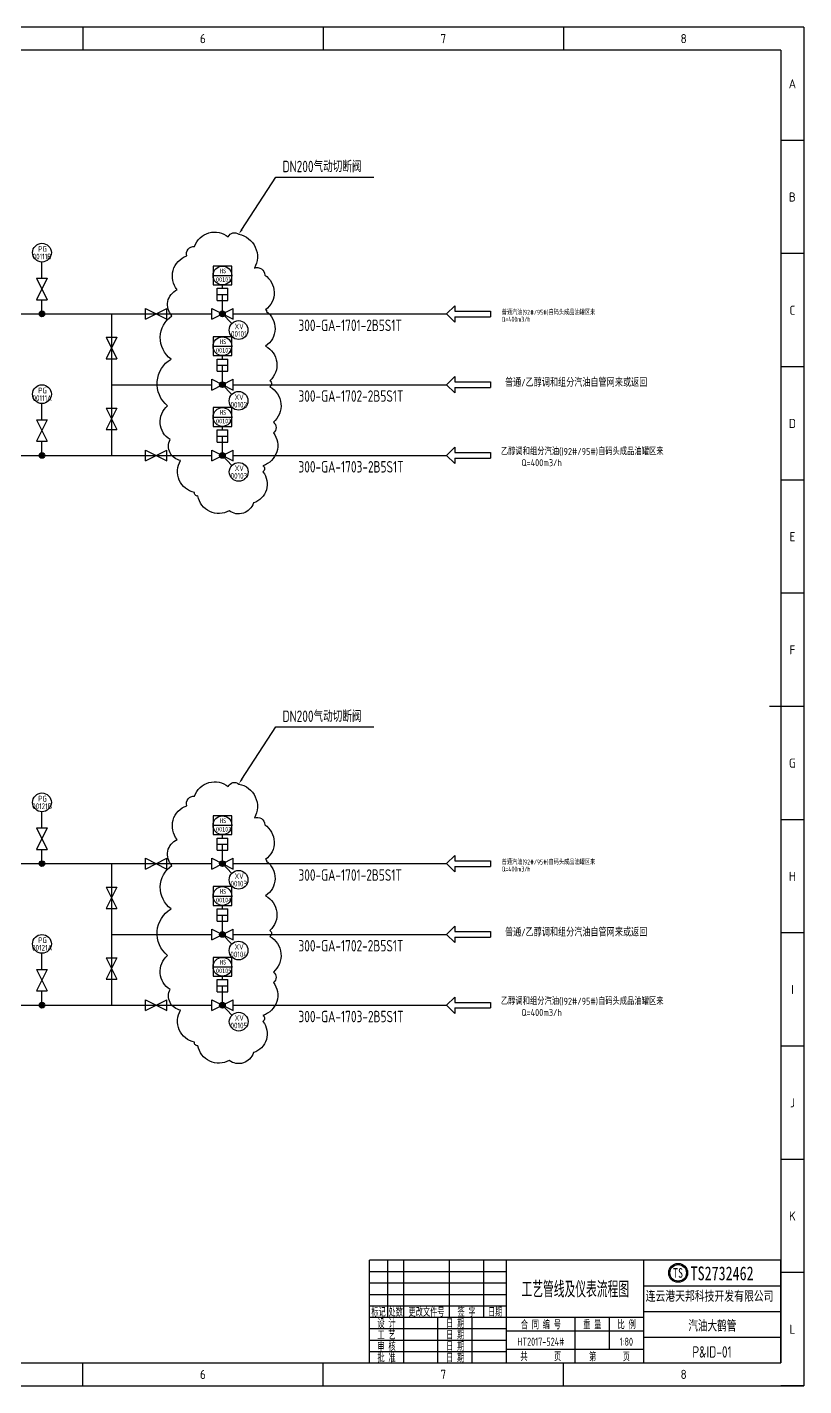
# Model space of a CAD drawing. Header units: millimetres. Extents: x -2000 to 65280, y -800 to 46720.
# Drawn here: x 38107 to 65280, y -800 to 46720 of the extents above; entities that cross this region are included whole.
import ezdxf
from ezdxf.enums import TextEntityAlignment as Align

# ---------------------------------------------------------------- set-up
doc = ezdxf.new("R2010")
doc.units = ezdxf.units.MM
doc.header["$LTSCALE"] = 800
for name, color, linetype in [('1轮廓实线层', 7, 'Continuous'), ('2细线层', 4, 'Continuous'), ('5剖面线层', 2, 'Continuous'), ('6文字层', 3, 'Continuous'), ('7标注层', 4, 'Continuous'), ('8符号标注层', 31, 'Continuous'), ('dcs', 7, 'Continuous'), ('图框层', 7, 'Continuous')]:
    doc.layers.add(name, color=color, linetype=linetype)
doc.styles.add('-宋体', font='', dxfattribs={"width": 0.8})
doc.styles.add('LYTXT', font='ascii.shx', dxfattribs={"width": 0.8, "height": 4, "bigfont": 'LYTXT.shx'})
doc.styles.add('PC_TEXTSTYLE', font='isocp.shx', dxfattribs={"width": 0.8, "bigfont": 'hzfs.shx'})
doc.styles.get('-宋体').set_extended_font_data('SimSun')

# ---------------------------------------------------------------- blocks, each defined once
blk = doc.blocks.new('PC_TITLE_BLOCK')
at = {"layer": '5剖面线层'}
h = blk.add_hatch(color=256, dxfattribs=at)
h.paths.add_polyline_path([(-49.09, 39.38, 1), (-40.84, 39.38, 1)])
h.paths.add_polyline_path([(-41.34, 39.38, -1), (-48.59, 39.38, -1)], flags=16)
blk.add_line((-120, 20), (-90, 20))
for radius in [4.12, 3.62]:
    blk.add_circle((-44.96, 39.38), radius)
at = {"layer": '1轮廓实线层'}
for p, q in [((-180, 0), (-180, 45)), ((0, 45), (-180, 45)), ((-172, 20), (-172, 45)), ((-165, 20), (-165, 45)), ((-145, 20), (-145, 45)), ((-130, 20), (-130, 45)), ((-120, 0), (-120, 45)), ((-60, 33.75), (0, 33.75)), ((-180, 20), (-60, 20)), ((-165, 0), (-165, 20)), ((-150, 0), (-150, 20)), ((-135, 0), (-135, 20)), ((-60, 22.5), (0, 22.5)), ((-60, 11.25), (0, 11.25)), ((-180, 0), (0, 0))]:
    blk.add_line(p, q, dxfattribs=at)
at = {"layer": '1轮廓实线层', "color": 7}
for p, q in [((-60, 0), (-60, 45)), ((-180, 25), (-120, 25))]:
    blk.add_line(p, q, dxfattribs=at)
at = {"layer": '2细线层'}
for p, q in [((-180, 40), (-120, 40)), ((-180, 35), (-120, 35)), ((-180, 30), (-120, 30)), ((-90, 0), (-90, 20)), ((-75, 6), (-75, 20)), ((-180, 15), (-120, 15)), ((-120, 14), (-60, 14)), ((-180, 10), (-120, 10)), ((-120, 6), (-60, 6)), ((-180, 5), (-120, 5))]:
    blk.add_line(p, q, dxfattribs=at)
at = {"layer": '图框层'}
blk.add_line((0, 0), (0, 45), dxfattribs=at)
at = {"attachment_point": 1, "style": 'PC_TEXTSTYLE'}
for s, width, height, insert, char_height in [('\\pi16.115;{\\fSimHei|b0|i0|c134|p49;\\W0.75;TS2732462}', 44.5816, 7.5, (-55.62, 42.17), 6), ('\\pi0.038343;{\\fSimHei|b0|i0|c134|p49;\\W0.75;TS}', 4.2, 4.2, (-47.17, 41.46), 4.2), ('\\pi0.84025;{\\fSimHei|b0|i0|c134|p49;\\W0.75;连云港天邦科技开发有限公司}', 60, 7.5, (-60, 31.4), 4.2)]:
    blk.add_mtext_dynamic_auto_height_columns(s, width=width, gutter_width=17.5, height=height, count=1, dxfattribs=dict(at, insert=insert, char_height=char_height))
at = {"layer": '6文字层', "style": 'PC_TEXTSTYLE', "width": 0.667}
for s, p in [('标记', (-176, 22.5)), ('处数', (-168.5, 22.5)), (' 更改文件号 ', (-155, 22.5)), (' 签 字 ', (-137.5, 22.5)), (' 日期 ', (-125, 22.5)), (' 设 计 ', (-172.5, 17.51)), (' 日 期 ', (-142.5, 17.5)), (' 合 同 编 号 ', (-105, 17)), (' 重 量 ', (-82.5, 17)), (' 比 例 ', (-67.5, 17)), (' 工 艺 ', (-172.5, 12.5)), (' 日 期 ', (-142.5, 12.5)), (' 审 核 ', (-172.5, 7.5)), (' 日 期 ', (-142.5, 7.5)), (' 批 准 ', (-172.5, 2.51)), (' 日 期 ', (-142.5, 2.5)), ('共       页', (-105, 3)), ('第       页', (-75, 3))]:
    blk.add_text(s, height=3.5, dxfattribs=at).set_placement(p, align=Align.MIDDLE)
at = {"layer": '6文字层', "style": 'PC_TEXTSTYLE', "flags": 8}
for tag, height, width, p, p2 in [('产品名称或材料标记', 7, 0.675771, (-113.46, 28.64), (-66.42, 28.64)), ('设计', 3.5, 9.901488, (-164.23, 15.37), (-150.37, 15.37)), ('日期', 3.5, 1.717904, (-133.83, 15.37), (-120.75, 15.37)), ('图样名称', 5, 2.237588, (-54.79, 13.74), (-5.27, 13.74)), ('工艺', 3.5, 1.786989, (-164.21, 10.37), (-150.89, 10.37)), ('日期', 3.5, 1.717904, (-133.83, 10.37), (-120.75, 10.37)), ('审核', 3.5, 1.738738, (-163.99, 5.37), (-150.63, 5.37)), ('日期', 3.5, 1.717904, (-133.83, 5.37), (-120.75, 5.37)), ('合同编号', 3.5, 1.753985, (-118.5, 7.54), (-91.5, 7.54)), ('重量', 3.5, 1.550325, (-88.46, 7.54), (-76.55, 7.54)), ('比例', 3.5, 1.526185, (-73.35, 7.54), (-61.93, 7.54)), ('图样代号', 5, 2.240461, (-54.79, 2.33), (-5.52, 2.33)), ('批准', 3.5, 1.710625, (-163.83, 0.37), (-150.75, 0.37)), ('日期', 3.5, 1.717904, (-133.83, 0.37), (-120.75, 0.37)), ('共几页', 3.5, 0.619588, (-108.07, 0.63), (-101.05, 0.63))]:
    blk.add_attdef(tag, text='', height=height, dxfattribs=dict(at, width=width)).set_placement(p, p2, align=Align.FIT)
at = {"layer": '6文字层', "color": 3, "style": 'PC_TEXTSTYLE', "width": 0.628057, "flags": 8}
blk.add_attdef('第几页', text='', height=3.5, dxfattribs=at).set_placement((-78.29, 0.75), (-71.16, 0.75), align=Align.FIT)
at = {"layer": '6文字层', "ltscale": 10, "style": 'PC_TEXTSTYLE', "flags": 1}
blk.add_attdef('图纸张数', (-60, 0), '', height=2.5, dxfattribs=at)

msp = doc.modelspace()

# ---------------------------------------------------------------- hatches: boundary and pattern name
at = {"layer": '1轮廓实线层'}
h = msp.add_hatch(color=256, dxfattribs=at)
edge = h.paths.add_edge_path()
edge.add_arc((38625, 36691), 99.5, 0, 360)
h = msp.add_hatch(color=256, dxfattribs=at)
edge = h.paths.add_edge_path()
edge.add_arc((38625, 31741), 99.5, 0, 360)
h = msp.add_hatch(color=256, dxfattribs=at)
edge = h.paths.add_edge_path()
edge.add_arc((38625, 17464), 99.5, 0, 360)
h = msp.add_hatch(color=256, dxfattribs=at)
edge = h.paths.add_edge_path()
edge.add_arc((38625, 12514), 99.5, 0, 360)
at = {"layer": '5剖面线层'}
h = msp.add_hatch(color=256, dxfattribs=at)
edge = h.paths.add_edge_path()
edge.add_arc((44939, 36691), 99.5, 0, 360)
h = msp.add_hatch(color=256, dxfattribs=at)
edge = h.paths.add_edge_path()
edge.add_arc((44939, 34216), 99.5, 0, 360)
h = msp.add_hatch(color=256, dxfattribs=at)
edge = h.paths.add_edge_path()
edge.add_arc((44939, 31741), 99.5, 0, 360)
h = msp.add_hatch(color=256, dxfattribs=at)
edge = h.paths.add_edge_path()
edge.add_arc((44939, 17464), 99.5, 0, 360)
h = msp.add_hatch(color=256, dxfattribs=at)
edge = h.paths.add_edge_path()
edge.add_arc((44939, 14989), 99.5, 0, 360)
h = msp.add_hatch(color=256, dxfattribs=at)
edge = h.paths.add_edge_path()
edge.add_arc((44939, 12514), 99.5, 0, 360)

# ---------------------------------------------------------------- linework, layer by layer
at = {"layer": '1轮廓实线层'}
for p, q in [((38625, 37939), (38625, 38506)), ((38625, 36691), (38625, 37189)), ((37387, 36691), (41058, 36691)), ((41058, 36691), (41058, 31741)), ((41058, 36691), (44564, 36691)), ((45314, 36691), (52779, 36691)), ((41058, 34216), (44564, 34216)), ((45314, 34216), (52779, 34216)), ((38625, 32989), (38625, 33556)), ((38625, 31741), (38625, 32239)), ((37387, 31741), (41058, 31741)), ((41058, 31741), (44564, 31741)), ((45314, 31741), (52779, 31741)), ((65280, 22960), (64080, 22960)), ((38625, 18712), (38625, 19278)), ((38625, 17463), (38625, 17962)), ((37387, 17463), (41058, 17463)), ((41058, 17463), (41058, 12514)), ((41058, 17463), (44564, 17463)), ((45314, 17463), (52779, 17463)), ((41058, 14989), (44564, 14989)), ((45314, 14989), (52779, 14989)), ((38625, 13762), (38625, 14329)), ((38625, 12514), (38625, 13012)), ((37387, 12514), (41058, 12514)), ((41058, 12514), (44564, 12514)), ((45314, 12514), (52779, 12514))]:
    msp.add_line(p, q, dxfattribs=at)
for centre in [(38625, 36691), (38625, 31741), (38625, 17464), (38625, 12514)]:
    msp.add_circle(centre, 99.5, dxfattribs=at)
at = {"layer": '2细线层'}
for p, q in [((65280, 46720), (-2000, 46720)), ((40050, 46720), (40050, 45920)), ((48460, 46720), (48460, 45920)), ((56870, 46720), (56870, 45920)), ((65280, 46720), (65280, -800)), ((65280, 42760), (64480, 42760)), ((65280, 38800), (64480, 38800)), ((38437, 37939), (38812, 37189)), ((38812, 37939), (38437, 37189)), ((38437, 37939), (38812, 37939)), ((44751, 37586), (45126, 37586)), ((44751, 37159), (44751, 37586)), ((45126, 37159), (45126, 37586)), ((38437, 37189), (38812, 37189)), ((44751, 37369), (45126, 37369)), ((44751, 37159), (45126, 37159)), ((44939, 36691), (44939, 37369)), ((42244, 36503), (42994, 36878)), ((42244, 36878), (42994, 36503)), ((42244, 36503), (42244, 36878)), ((42994, 36503), (42994, 36878)), ((44564, 36503), (45314, 36878)), ((44564, 36878), (45314, 36503)), ((44564, 36503), (44564, 36878)), ((45314, 36503), (45314, 36878)), ((52779, 36691), (53065, 36976)), ((52779, 36691), (53065, 36405)), ((53065, 36976), (53065, 36789)), ((53065, 36789), (54316, 36789)), ((53065, 36592), (53065, 36405)), ((53065, 36592), (54316, 36592)), ((54316, 36789), (54316, 36592)), ((40870, 35874), (41245, 35124)), ((41245, 35874), (40870, 35124)), ((40870, 35874), (41245, 35874)), ((40870, 35124), (41245, 35124)), ((44751, 35112), (45126, 35112)), ((44751, 34685), (44751, 35112)), ((44751, 34895), (45126, 34895)), ((44939, 34216), (44939, 34895)), ((45126, 34685), (45126, 35112)), ((65280, 34840), (64480, 34840)), ((44564, 34028), (45314, 34403)), ((44564, 34403), (45314, 34028)), ((44564, 34028), (44564, 34403)), ((44751, 34685), (45126, 34685)), ((45314, 34028), (45314, 34403)), ((52779, 34216), (53065, 34501)), ((52779, 34216), (53065, 33930)), ((53065, 34501), (53065, 34314)), ((53065, 34314), (54316, 34314)), ((54316, 34314), (54316, 34118)), ((53065, 34118), (53065, 33930)), ((53065, 34118), (54316, 34118)), ((40870, 33399), (41245, 32649)), ((41245, 33399), (40870, 32649)), ((40870, 33399), (41245, 33399)), ((38437, 32989), (38812, 32239)), ((38812, 32989), (38437, 32239)), ((38437, 32989), (38812, 32989)), ((40870, 32649), (41245, 32649)), ((44751, 32637), (45126, 32637)), ((44751, 32210), (44751, 32637)), ((44751, 32420), (45126, 32420)), ((44939, 31741), (44939, 32420)), ((45126, 32210), (45126, 32637)), ((38437, 32239), (38812, 32239)), ((42244, 31554), (42994, 31929)), ((42244, 31929), (42994, 31554)), ((42244, 31554), (42244, 31929)), ((42994, 31554), (42994, 31929)), ((44564, 31554), (45314, 31929)), ((44564, 31929), (45314, 31554)), ((44564, 31554), (44564, 31929)), ((44751, 32210), (45126, 32210)), ((45314, 31554), (45314, 31929)), ((52779, 31741), (53065, 32026)), ((53065, 32026), (53065, 31839)), ((53065, 31839), (54316, 31839)), ((54316, 31839), (54316, 31643)), ((52779, 31741), (53065, 31456)), ((53065, 31643), (53065, 31456)), ((53065, 31643), (54316, 31643)), ((65280, 30880), (64480, 30880)), ((65280, 26920), (64480, 26920)), ((65280, 22960), (64480, 22960)), ((38437, 18712), (38812, 17962)), ((38812, 18712), (38437, 17962)), ((38437, 18712), (38812, 18712)), ((65280, 19000), (64480, 19000)), ((44751, 18359), (45126, 18359)), ((44751, 17932), (44751, 18359)), ((44751, 18142), (45126, 18142)), ((44939, 17463), (44939, 18142)), ((45126, 17932), (45126, 18359)), ((38437, 17962), (38812, 17962)), ((42244, 17276), (42994, 17651)), ((42244, 17651), (42994, 17276)), ((42244, 17276), (42244, 17651)), ((42994, 17276), (42994, 17651)), ((44564, 17276), (45314, 17651)), ((44564, 17651), (45314, 17276)), ((44564, 17276), (44564, 17651)), ((44751, 17932), (45126, 17932)), ((45314, 17276), (45314, 17651)), ((52779, 17463), (53065, 17749)), ((53065, 17749), (53065, 17562)), ((52779, 17463), (53065, 17178)), ((53065, 17562), (54316, 17562)), ((53065, 17365), (53065, 17178)), ((53065, 17365), (54316, 17365)), ((54316, 17562), (54316, 17365)), ((40870, 16646), (41245, 15896)), ((41245, 16646), (40870, 15896)), ((40870, 16646), (41245, 16646)), ((40870, 15896), (41245, 15896)), ((44751, 15884), (45126, 15884)), ((44751, 15457), (44751, 15884)), ((45126, 15457), (45126, 15884)), ((44751, 15667), (45126, 15667)), ((44751, 15457), (45126, 15457)), ((44939, 14989), (44939, 15667)), ((52779, 14989), (53065, 15274)), ((53065, 15274), (53065, 15087)), ((44564, 14801), (45314, 15176)), ((44564, 15176), (45314, 14801)), ((44564, 14801), (44564, 15176)), ((45314, 14801), (45314, 15176)), ((52779, 14989), (53065, 14703)), ((53065, 15087), (54316, 15087)), ((53065, 14890), (53065, 14703)), ((53065, 14890), (54316, 14890)), ((54316, 15087), (54316, 14890)), ((65280, 15040), (64480, 15040)), ((40870, 14172), (41245, 13422)), ((41245, 14172), (40870, 13422)), ((40870, 14172), (41245, 14172)), ((38437, 13762), (38812, 13012)), ((38812, 13762), (38437, 13012)), ((38437, 13762), (38812, 13762)), ((40870, 13422), (41245, 13422)), ((44751, 13409), (45126, 13409)), ((44751, 12982), (44751, 13409)), ((45126, 12982), (45126, 13409)), ((38437, 13012), (38812, 13012)), ((44751, 13192), (45126, 13192)), ((44751, 12982), (45126, 12982)), ((44939, 12514), (44939, 13192)), ((42244, 12326), (42994, 12701)), ((42244, 12701), (42994, 12326)), ((42244, 12326), (42244, 12701)), ((42994, 12326), (42994, 12701)), ((44564, 12326), (45314, 12701)), ((44564, 12701), (45314, 12326)), ((44564, 12326), (44564, 12701)), ((45314, 12326), (45314, 12701)), ((52779, 12514), (53065, 12799)), ((52779, 12514), (53065, 12228)), ((53065, 12799), (53065, 12612)), ((53065, 12612), (54316, 12612)), ((53065, 12415), (53065, 12228)), ((53065, 12415), (54316, 12415)), ((54316, 12612), (54316, 12415)), ((65280, 11080), (64480, 11080)), ((65280, 7120), (64480, 7120)), ((65280, 3160), (64480, 3160)), ((40050, -800), (40050, 0)), ((48460, -800), (48460, 0)), ((56870, -800), (56870, 0)), ((-2000, -800), (65280, -800)), ((65280, -800), (64480, -800))]:
    msp.add_line(p, q, dxfattribs=at)
for centre in [(44939, 36691), (44939, 34216), (44939, 31741), (44939, 17464), (44939, 14989), (44939, 12514)]:
    msp.add_circle(centre, 99.5, dxfattribs=at)
at = {"layer": '7标注层'}
for points in [[(45618, 39643), (46813, 41476)], [(45618, 20416), (46813, 22249)]]:
    msp.add_lwpolyline(points, dxfattribs=at)
for points in [[(45646, 39625), (45509, 39476), (45590, 39662)], [(45646, 20398), (45509, 20248), (45590, 20434)]]:
    msp.add_solid(points, dxfattribs=at)
at = {"layer": '8符号标注层'}
for p, q in [((44939, 36691), (45265, 36352)), ((44939, 34216), (45265, 33877)), ((44939, 31741), (45269, 31389)), ((44939, 17463), (45265, 17124)), ((44939, 14989), (45265, 14650)), ((44939, 12514), (45269, 12162))]:
    msp.add_line(p, q, dxfattribs=at)
for centre in [(38625, 38834), (45505, 36127), (38625, 33884), (45505, 33652), (45508, 31164), (38625, 19607), (45505, 16899), (38625, 14657), (45505, 14425), (45508, 11937)]:
    msp.add_circle(centre, 328, dxfattribs=at)
at = {"layer": 'dcs', "color": 4}
for p, q in [((46813, 41476), (50232, 41476)), ((46813, 22249), (50232, 22249))]:
    msp.add_line(p, q, dxfattribs=at)
at = {"layer": 'dcs'}
for p, q in [((44939, 38363), (44611, 38363)), ((44611, 38363), (44611, 37706)), ((44611, 38034), (45267, 38034)), ((45267, 38363), (44939, 38363)), ((45267, 37706), (45267, 38363)), ((44611, 37706), (45267, 37706)), ((44939, 37586), (44939, 37706)), ((44939, 35888), (44611, 35888)), ((44611, 35888), (44611, 35231)), ((45267, 35888), (44939, 35888)), ((45267, 35231), (45267, 35888)), ((44611, 35560), (45267, 35560)), ((44611, 35231), (45267, 35231)), ((44939, 35112), (44939, 35231)), ((45267, 33413), (44611, 33413)), ((44611, 33413), (44611, 32756)), ((45267, 32756), (45267, 33413)), ((44611, 33085), (45267, 33085)), ((44611, 32756), (45267, 32756)), ((44939, 32637), (44939, 32756)), ((44939, 19135), (44611, 19135)), ((44611, 19135), (44611, 18479)), ((45267, 19135), (44939, 19135)), ((45267, 18479), (45267, 19135)), ((44611, 18807), (45267, 18807)), ((44611, 18479), (45267, 18479)), ((44939, 18359), (44939, 18479)), ((44939, 16661), (44611, 16661)), ((44611, 16661), (44611, 16004)), ((45267, 16661), (44939, 16661)), ((45267, 16004), (45267, 16661)), ((44611, 16332), (45267, 16332)), ((44611, 16004), (45267, 16004)), ((44939, 15884), (44939, 16004)), ((45267, 14186), (44611, 14186)), ((44611, 14186), (44611, 13529)), ((44611, 13857), (45267, 13857)), ((45267, 13529), (45267, 14186)), ((44611, 13529), (45267, 13529)), ((44939, 13409), (44939, 13529))]:
    msp.add_line(p, q, dxfattribs=at)
for points in [[(43143, 35111, -0.520567), (43174, 36627, -0.520567), (43174, 36627, -0.520567), (43355, 37536, -0.520567), (43689, 38718, -0.520567), (43689, 38718, -0.520567), (43962, 39052, -0.520567), (45145, 39385, -0.520567), (45145, 39385, -0.520567), (45509, 39476, -0.520567), (46055, 38294, -0.520567), (46055, 38294, -0.520567), (46419, 38051, -0.520567), (46449, 36839, -0.520567), (46449, 36839, -0.520567), (46479, 36778, -0.520567), (46449, 35566, -0.520567), (46449, 35566, -0.520567), (46601, 34354, -0.520567), (46601, 34354, -0.520567), (46601, 34141, -0.520567), (46722, 32899, -0.520567), (46722, 32899, -0.520567), (46722, 32535, -0.520567), (46358, 31383, -0.520567), (46358, 31383, -0.520567), (46358, 31171, -0.520567), (46024, 30080, -0.520567), (45175, 29807, -0.520567), (44083, 30323, -0.520567), (44083, 30323, -0.520567), (43962, 30444, -0.520567), (43477, 31565, -0.520567), (43477, 31565, -0.520567), (43113, 32293, -0.520567), (43022, 33475, -0.520567)], [(43143, 15884, -0.520567), (43174, 17399, -0.520567), (43174, 17399, -0.520567), (43355, 18309, -0.520567), (43689, 19491, -0.520567), (43689, 19491, -0.520567), (43962, 19824, -0.520567), (45145, 20158, -0.520567), (45145, 20158, -0.520567), (45509, 20248, -0.520567), (46055, 19066, -0.520567), (46055, 19066, -0.520567), (46419, 18824, -0.520567), (46449, 17612, -0.520567), (46449, 17612, -0.520567), (46479, 17551, -0.520567), (46449, 16339, -0.520567), (46449, 16339, -0.520567), (46601, 15126, -0.520567), (46601, 15126, -0.520567), (46601, 14914, -0.520567), (46722, 13671, -0.520567), (46722, 13671, -0.520567), (46722, 13308, -0.520567), (46358, 12156, -0.520567), (46358, 12156, -0.520567), (46358, 11944, -0.520567), (46024, 10853, -0.520567), (45175, 10580, -0.520567), (44083, 11095, -0.520567), (44083, 11095, -0.520567), (43962, 11216, -0.520567), (43477, 12338, -0.520567), (43477, 12338, -0.520567), (43113, 13065, -0.520567), (43022, 14247, -0.520567)]]:
    msp.add_lwpolyline(points, format="xyb", close=True, dxfattribs=at)
for centre in [(44939, 38034), (44939, 35560), (44939, 33085), (44939, 18807), (44939, 16332), (44939, 13857)]:
    msp.add_circle(centre, 328, dxfattribs=at)
at = {"layer": '图框层'}
for p, q in [((64480, 45920), (0, 45920)), ((64480, 45920), (64480, 0)), ((0, 0), (64480, 0))]:
    msp.add_line(p, q, dxfattribs=at)

# ---------------------------------------------------------------- block references
ref = msp.add_blockref('PC_TITLE_BLOCK', (64480, 0), dxfattribs=dict(at, xscale=80, yscale=80, zscale=80))
ref.add_attrib('合同编号', 'HT2017-524#', dxfattribs={"layer": '6文字层', "height": 280, "style": 'PC_TEXTSTYLE', "width": 0.8}).set_placement((56080, 603), align=Align.CENTER)
ref.add_attrib('比例', '1:80', dxfattribs={"layer": '6文字层', "height": 280, "style": 'PC_TEXTSTYLE', "width": 0.8}).set_placement((59069, 603), align=Align.CENTER)
ref.add_attrib('图样代号', 'P&ID-01', dxfattribs={"layer": '6文字层', "height": 400, "style": 'PC_TEXTSTYLE', "width": 0.8}).set_placement((62068, 186), align=Align.CENTER)
ref.add_attrib('图样名称', '汽油大鹤管', dxfattribs={"layer": '6文字层', "height": 400, "style": 'PC_TEXTSTYLE', "width": 0.8}).set_placement((62078, 1099), align=Align.CENTER)
ref.add_attrib('产品名称或材料标记', '工艺管线及仪表流程图', dxfattribs={"layer": '6文字层', "height": 560, "style": 'PC_TEXTSTYLE', "width": 0.611954}).set_placement((55403, 2291), (59166, 2291), align=Align.FIT)

# ---------------------------------------------------------------- texts
at = {"color": 3, "style": 'LYTXT', "width": 0.8}
for s, height, p in [('普通汽油(92#/95#)自码头成品油罐区来', 174.48, (54710, 36660)), ('Q=400m3/h', 174.5, (54710, 36416)), ('普通/乙醇调和组分汽油自管网来或返回', 273, (54824, 34147)), ('乙醇调和组分汽油()92#/95#)自码头成品油罐区来', 245, (54679, 31756)), ('Q=400m3/h', 245, (55397, 31365)), ('普通汽油(92#/95#)自码头成品油罐区来', 174.48, (54710, 17432)), ('Q=400m3/h', 174.5, (54710, 17188)), ('普通/乙醇调和组分汽油自管网来或返回', 273, (54824, 14920)), ('乙醇调和组分汽油()92#/95#)自码头成品油罐区来', 245, (54679, 12528)), ('Q=400m3/h', 245, (55397, 12137))]:
    msp.add_text(s, height=height, dxfattribs=at).set_placement(p)
at = {"layer": '6文字层', "style": 'PC_TEXTSTYLE'}
for s, p in [('6', (44255, 46320)), ('7', (52665, 46320)), ('8', (61075, 46320)), ('A', (64880, 44740)), ('B', (64880, 40780)), ('C', (64880, 36820)), ('D', (64880, 32860)), ('E', (64880, 28900)), ('F', (64880, 24940)), ('G', (64880, 20980)), ('H', (64880, 17020)), ('I', (64880, 13060)), ('J', (64880, 9100)), ('K', (64880, 5140)), ('L', (64880, 1180)), ('6', (44255, -400)), ('7', (52665, -400)), ('8', (61075, -400))]:
    msp.add_text(s, height=320, dxfattribs=at).set_placement(p, align=Align.MIDDLE)
at = {"layer": '6文字层', "style": 'PC_TEXTSTYLE', "width": 0.8}
for s, p in [('300-GA-1701-2B5S1T', (47599, 36093)), ('300-GA-1702-2B5S1T', (47599, 33618)), ('300-GA-1703-2B5S1T', (47599, 31143)), ('300-GA-1701-2B5S1T', (47599, 16865)), ('300-GA-1702-2B5S1T', (47599, 14391)), ('300-GA-1703-2B5S1T', (47599, 11916))]:
    msp.add_text(s, height=400, dxfattribs=at).set_placement(p)
at = {"layer": '8符号标注层', "style": 'PC_TEXTSTYLE', "width": 0.8}
for s, p in [('PG', (38644, 38863)), ('00111B', (38631, 38598)), ('XV', (45524, 36156)), ('00101', (45511, 35891)), ('00111A', (38631, 33648)), ('PG', (38644, 33913)), ('XV', (45524, 33681)), ('00102', (45511, 33416)), ('XV', (45528, 31193)), ('00103', (45515, 30928)), ('00121B', (38631, 19371)), ('PG', (38644, 19636)), ('XV', (45524, 16929)), ('00103', (45511, 16664)), ('PG', (38644, 14686)), ('00121A', (38631, 14421)), ('00104', (45511, 14189)), ('XV', (45524, 14454)), ('00105', (45515, 11701)), ('XV', (45528, 11966))]:
    msp.add_text(s, height=200, dxfattribs=at).set_placement(p, align=Align.CENTER)
at = {"layer": 'dcs', "color": 3, "style": 'PC_TEXTSTYLE', "width": 0.8}
for p in [(47041, 41648), (47041, 22420)]:
    msp.add_text('DN200气动切断阀', height=400, dxfattribs=at).set_placement(p)
at = {"layer": 'dcs', "linetype": 'ByBlock', "char_height": 164.2, "width": 2073.15, "attachment_point": 1, "style": '-宋体'}
for s, insert in [('HS', (44852, 38276)), ('00101', (44713, 37977)), ('HS', (44852, 35802)), ('00102', (44713, 35502)), ('HS', (44852, 33327)), ('00103', (44713, 33027)), ('HS', (44852, 19049)), ('00103', (44713, 18749)), ('00104', (44713, 16274)), ('HS', (44852, 16574)), ('00105', (44713, 13800)), ('HS', (44852, 14099))]:
    msp.add_mtext(s, dxfattribs=dict(at, insert=insert))

doc.saveas('drawing.dxf')
